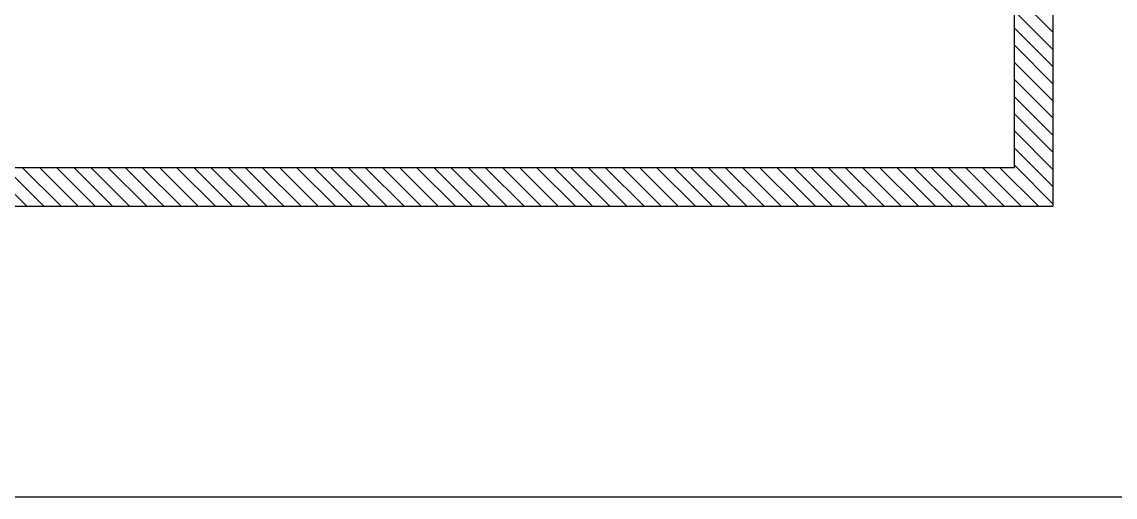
# Model space of a CAD drawing. Header units: metres. Extents: x 530959 to 531458, y 2674234 to 2674577.
# Drawn here: x 531148.662 to 531150.071, y 2674384.177 to 2674384.79 of the extents above; entities that cross this region are included whole.
import ezdxf

# ---------------------------------------------------------------- set-up
doc = ezdxf.new("R2010")
doc.units = ezdxf.units.M
doc.layers.add('300mm Hume Pipe', color=74, linetype='Continuous')
doc.layers.add('IDT', color=7, linetype='Continuous')
doc.linetypes.add('FOUNDATION LAYOUT$0$FENCELINE1', pattern='A,6.35,-2.54,[133,ltypeshp.shx,S=2.54,R=0,X=-2.54,Y=0],-2.54,25.4', length=36.83)

# ---------------------------------------------------------------- blocks, each defined once
blk = doc.blocks.new('IDT')
at = {"layer": 'IDT', "color": 7, "ltscale": 0.1}
for p, q in [((27.8558, 22.1108), (26.1561, 22.1108)), ((26.1561, 22.1108), (26.1561, 20.4105))]:
    blk.add_line(p, q, dxfattribs=at)
at = {"layer": 'IDT', "color": 8, "ltscale": 0.1}
for p, q in [((27.8558, 22.1108), (26.1561, 22.1108)), ((26.1561, 22.1108), (26.1561, 20.4105))]:
    blk.add_line(p, q, dxfattribs=at)
at = {"layer": 'IDT', "color": 8, "linetype": 'Continuous'}
for p, q in [((26.2061, 22.0578), (26.1561, 22.1078)), ((26.2252, 22.0608), (26.1752, 22.1108)), ((26.2473, 22.0608), (26.1973, 22.1108)), ((26.2694, 22.0608), (26.2194, 22.1108)), ((26.2915, 22.0608), (26.2415, 22.1108)), ((26.3136, 22.0608), (26.2636, 22.1108)), ((26.3357, 22.0608), (26.2857, 22.1108)), ((26.3578, 22.0608), (26.3078, 22.1108)), ((26.3799, 22.0608), (26.3299, 22.1108)), ((26.402, 22.0608), (26.352, 22.1108)), ((26.4241, 22.0608), (26.3741, 22.1108)), ((26.4462, 22.0608), (26.3962, 22.1108)), ((26.4683, 22.0608), (26.4183, 22.1108)), ((26.4904, 22.0608), (26.4404, 22.1108)), ((26.5125, 22.0608), (26.4625, 22.1108)), ((26.5346, 22.0608), (26.4846, 22.1108)), ((26.5567, 22.0608), (26.5067, 22.1108)), ((26.5788, 22.0608), (26.5288, 22.1108)), ((26.6009, 22.0608), (26.5509, 22.1108)), ((26.623, 22.0608), (26.573, 22.1108)), ((26.6451, 22.0608), (26.5951, 22.1108)), ((26.6672, 22.0608), (26.6172, 22.1108)), ((26.6893, 22.0608), (26.6393, 22.1108)), ((26.7114, 22.0608), (26.6614, 22.1108)), ((26.7335, 22.0608), (26.6835, 22.1108)), ((26.7556, 22.0608), (26.7056, 22.1108)), ((26.7777, 22.0608), (26.7277, 22.1108)), ((26.7998, 22.0608), (26.7498, 22.1108)), ((26.8219, 22.0608), (26.7719, 22.1108)), ((26.844, 22.0608), (26.794, 22.1108)), ((26.866, 22.0608), (26.816, 22.1108)), ((26.8881, 22.0608), (26.8381, 22.1108)), ((26.9102, 22.0608), (26.8602, 22.1108)), ((26.9323, 22.0608), (26.8823, 22.1108)), ((26.9544, 22.0608), (26.9044, 22.1108)), ((26.9765, 22.0608), (26.9265, 22.1108)), ((26.9986, 22.0608), (26.9486, 22.1108)), ((27.0207, 22.0608), (26.9707, 22.1108)), ((27.0428, 22.0608), (26.9928, 22.1108)), ((27.0649, 22.0608), (27.0149, 22.1108)), ((27.087, 22.0608), (27.037, 22.1108)), ((27.1091, 22.0608), (27.0591, 22.1108)), ((27.1312, 22.0608), (27.0812, 22.1108)), ((27.1533, 22.0608), (27.1033, 22.1108)), ((27.1754, 22.0608), (27.1254, 22.1108)), ((27.1975, 22.0608), (27.1475, 22.1108)), ((27.2196, 22.0608), (27.1696, 22.1108)), ((27.2417, 22.0608), (27.1917, 22.1108)), ((27.2638, 22.0608), (27.2138, 22.1108)), ((27.2859, 22.0608), (27.2359, 22.1108)), ((27.308, 22.0608), (27.258, 22.1108)), ((27.3301, 22.0608), (27.2801, 22.1108)), ((27.3522, 22.0608), (27.3022, 22.1108)), ((27.3743, 22.0608), (27.3243, 22.1108)), ((27.3964, 22.0608), (27.3464, 22.1108)), ((27.4185, 22.0608), (27.3685, 22.1108)), ((27.4406, 22.0608), (27.3906, 22.1108)), ((27.4627, 22.0608), (27.4127, 22.1108)), ((27.4848, 22.0608), (27.4348, 22.1108)), ((27.5069, 22.0608), (27.4569, 22.1108)), ((27.529, 22.0608), (27.479, 22.1108)), ((26.2061, 22.0357), (26.1561, 22.0857)), ((26.2061, 22.0136), (26.1561, 22.0636)), ((26.2061, 21.9915), (26.1561, 22.0415)), ((26.2061, 21.9694), (26.1561, 22.0194)), ((26.2061, 21.9473), (26.1561, 21.9973)), ((26.2061, 21.9252), (26.1561, 21.9752)), ((26.2061, 21.9031), (26.1561, 21.9531)), ((26.2061, 21.881), (26.1561, 21.931)), ((26.2061, 21.8589), (26.1561, 21.9089)), ((26.2061, 21.8368), (26.1561, 21.8868))]:
    blk.add_line(p, q, dxfattribs=at)
at = {"layer": 'IDT', "color": 7}
for p, q in [((27.8058, 22.0608), (26.2061, 22.0608)), ((26.2061, 22.0608), (26.2061, 20.4605))]:
    blk.add_line(p, q, dxfattribs=at)
at = {"layer": 'IDT', "color": 8}
for p, q in [((27.8058, 22.0608), (26.2061, 22.0608)), ((26.2061, 22.0608), (26.2061, 20.4605))]:
    blk.add_line(p, q, dxfattribs=at)
at = {"layer": 'IDT', "color": 7, "linetype": 'FOUNDATION LAYOUT$0$FENCELINE1', "ltscale": 0.01}
blk.add_lwpolyline([(33.902, 18.4101), (33.9018, 22.4854), (21.4107, 22.4854)], dxfattribs=at)

msp = doc.modelspace()

# ---------------------------------------------------------------- hatches: boundary and pattern name
at = {"layer": '300mm Hume Pipe'}
h = msp.add_hatch(dxfattribs=at)
h.set_pattern_fill('ANSI37', color=74)
h.set_pattern_definition([(45, (0, 0), (-0.0883883476483, 0.0883883476483), []), (135, (0, 0), (-0.0883883476483, -0.0883883476483), [])])
edge = h.paths.add_edge_path(flags=17)
edge.add_line((531137.2214, 2674376.4973), (531137.2214, 2674392.2452))
edge.add_arc((531138.1214, 2674392.2452), 0.9, 90, 180, ccw=False)
edge.add_line((531138.1214, 2674393.1452), (531141.1042, 2674393.1452))
edge.add_line((531141.1042, 2674393.1452), (531141.1042, 2674392.8452))
edge.add_line((531141.1042, 2674392.8452), (531138.4214, 2674392.8452))
edge.add_arc((531138.4214, 2674391.9452), 0.9, 90, 180)
edge.add_line((531137.5214, 2674391.9452), (531137.5214, 2674376.7973))
edge.add_arc((531138.4214, 2674376.7973), 0.9, 180, 270)
edge.add_line((531138.4214, 2674375.8973), (531263.8278, 2674375.8973))
edge.add_line((531263.8278, 2674375.8973), (531263.8278, 2674375.5973))
edge.add_line((531263.8278, 2674375.5973), (531138.1214, 2674375.5973))
edge.add_arc((531138.1214, 2674376.4973), 0.9, 180, 270, ccw=False)
edge = h.paths.add_edge_path()
edge.add_line((531138.0013, 2674375.4772), (531263.8278, 2674375.4772))
edge.add_line((531263.8278, 2674375.4772), (531263.8278, 2674375.1772))
edge.add_line((531263.8278, 2674375.1772), (531137.7013, 2674375.1772))
edge.add_arc((531137.7013, 2674376.0772), 0.9, 180, 270, ccw=False)
edge.add_line((531136.8013, 2674376.0772), (531136.8013, 2674392.6292))
edge.add_arc((531137.7013, 2674392.6292), 0.9, 90, 180, ccw=False)
edge.add_line((531137.7013, 2674393.5292), (531141.1042, 2674393.5292))
edge.add_line((531141.1042, 2674393.5292), (531141.1042, 2674393.2292))
edge.add_line((531141.1042, 2674393.2292), (531138.0013, 2674393.2292))
edge.add_arc((531138.0013, 2674392.3292), 0.9, 90, 180)
edge.add_line((531137.1013, 2674392.3292), (531137.1013, 2674376.3772))
edge.add_arc((531138.0013, 2674376.3772), 0.9, 180, 270)

# ---------------------------------------------------------------- block references
at = {"layer": 'IDT', "color": 8, "rotation": 180}
msp.add_blockref('IDT', (531176.1473, 2674406.663), dxfattribs=at)

doc.saveas('drawing.dxf')
